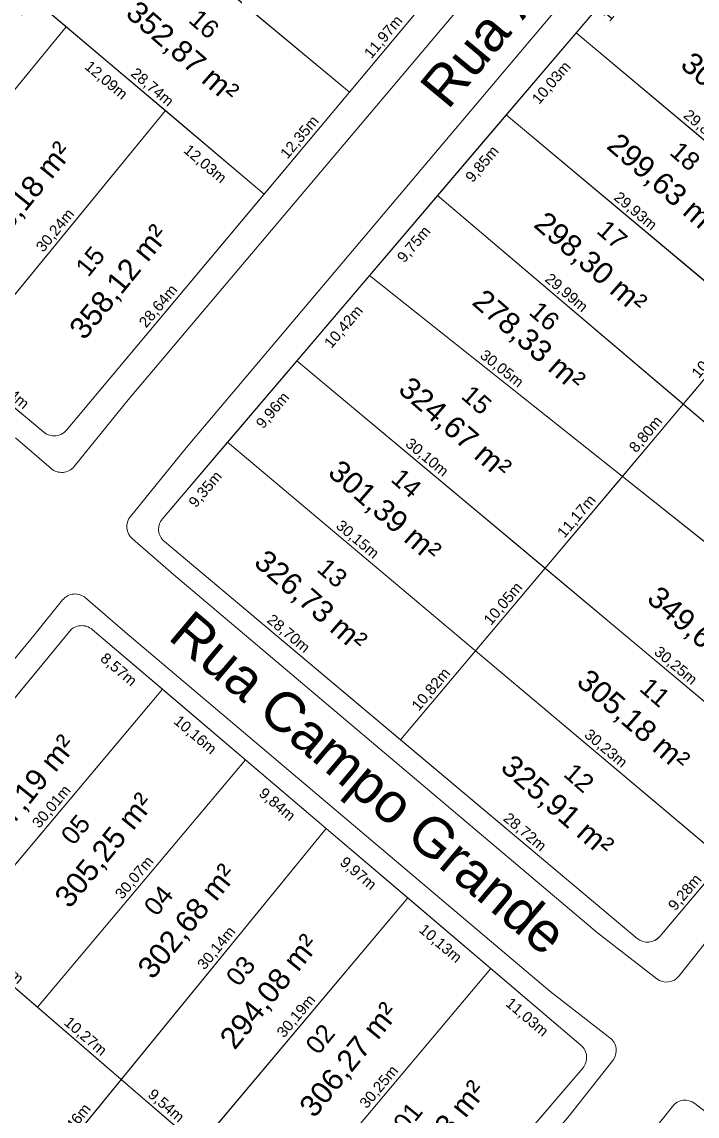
# Model space of a CAD drawing. Header units: metres. Extents: x 3808 to 8215, y 2374 to 6187.
# Drawn here: x 5480.2 to 5542.9, y 3519.5 to 3621.4 of the extents above; entities that cross this region are included whole.
import ezdxf

# ---------------------------------------------------------------- set-up
doc = ezdxf.new("R2010")
doc.units = ezdxf.units.M
for name, color, linetype in [('Areas Lotes', 1, 'Continuous'), ('Calçada', 8, 'Continuous'), ('COTAS', 7, 'Continuous'), ('Fluxo', 170, 'Continuous'), ('Lote', 7, 'Continuous'), ('Nome das Ruas', 7, 'Continuous'), ('Nº Lote', 7, 'Continuous'), ('quadras', 7, 'Continuous')]:
    doc.layers.add(name, color=color, linetype=linetype)
doc.styles.add('Arial', font='arial.ttf')
doc.dimstyles.new('Copy(2) of ISO-25', dxfattribs={"dimtxt": 1, "dimasz": 2.5, "dimexe": 1.25, "dimexo": 0.625, "dimgap": 0.2, "dimtad": 1, "dimtoh": 1, "dimlfac": 1, "dimzin": 1, "dimtxsty": 'Arial', "dimblk": 'NONE', "dimcen": 0, "dimse1": 1, "dimse2": 1, "dimsd1": 1, "dimsd2": 1, "dimclrt": 256, "dimaunit": 1, "dimadec": 3, "dimazin": 0, "dimtfac": 1, "dimtmove": 0, "dimatfit": 3, "dimldrblk": 'NONE', "dimfxl": 1, "dimtolj": 1, "dimtzin": 0, "dimarcsym": 0})

# ---------------------------------------------------------------- blocks, each defined once
blk = doc.blocks.new('*D8211')
at = {"layer": 'Defpoints', "color": 0, "linetype": 'Continuous', "transparency": 16777216}
for p in [(5493.4, 3573.02), (5515.38, 3554.55), (5515.38, 3554.55)]:
    blk.add_point(p, dxfattribs=at)
at = {"layer": 'COTAS', "linetype": 'Continuous', "lineweight": 5, "transparency": 16777216, "insert": (5504.91, 3564.4), "char_height": 1, "attachment_point": 5, "rotation": 319.9618, "style": 'Arial'}
blk.add_mtext('\\A1;28,70m', dxfattribs=at)
blk = doc.blocks.new('_None')
blk = doc.blocks.new('*D8212')
at = {"layer": 'Defpoints', "color": 0, "linetype": 'Continuous', "transparency": 16777216}
for p in [(5515.38, 3554.55), (5537.36, 3536.08), (5537.36, 3536.08)]:
    blk.add_point(p, dxfattribs=at)
at = {"layer": 'COTAS', "linetype": 'Continuous', "lineweight": 5, "transparency": 16777216, "insert": (5526.89, 3545.93), "char_height": 1, "attachment_point": 5, "rotation": 319.9618, "style": 'Arial'}
blk.add_mtext('\\A1;28,72m', dxfattribs=at)
blk = doc.blocks.new('*D8213')
at = {"layer": 'Defpoints', "color": 0, "linetype": 'Continuous', "transparency": 16777216}
for p in [(5545.46, 3543.35), (5545.46, 3543.35), (5539.48, 3536.26)]:
    blk.add_point(p, dxfattribs=at)
at = {"layer": 'COTAS', "linetype": 'Continuous', "lineweight": 5, "transparency": 16777216, "insert": (5541.86, 3540.32), "char_height": 1, "attachment_point": 5, "rotation": 49.8242, "style": 'Arial'}
blk.add_mtext('\\A1;9,28m', dxfattribs=at)
blk = doc.blocks.new('*D8225')
at = {"layer": 'Defpoints', "color": 0, "linetype": 'Continuous', "transparency": 16777216}
for p in [(5522.34, 3562.83), (5522.34, 3562.83), (5515.38, 3554.55)]:
    blk.add_point(p, dxfattribs=at)
at = {"layer": 'COTAS', "linetype": 'Continuous', "lineweight": 5, "transparency": 16777216, "insert": (5518.25, 3559.21), "char_height": 1, "attachment_point": 5, "rotation": 49.9388, "style": 'Arial'}
blk.add_mtext('\\A1;10,82m', dxfattribs=at)
blk = doc.blocks.new('*D8226')
at = {"layer": 'Defpoints', "color": 0, "linetype": 'Continuous', "transparency": 16777216}
for p in [(5528.81, 3570.52), (5528.81, 3570.52), (5522.34, 3562.83)]:
    blk.add_point(p, dxfattribs=at)
at = {"layer": 'COTAS', "linetype": 'Continuous', "lineweight": 5, "transparency": 16777216, "insert": (5524.96, 3567.19), "char_height": 1, "attachment_point": 5, "rotation": 49.9388, "style": 'Arial'}
blk.add_mtext('\\A1;10,05m', dxfattribs=at)
blk = doc.blocks.new('*D8227')
at = {"layer": 'Defpoints', "color": 0, "linetype": 'Continuous', "transparency": 16777216}
for p in [(5536, 3579.08), (5536, 3579.08), (5528.81, 3570.52)]:
    blk.add_point(p, dxfattribs=at)
at = {"layer": 'COTAS', "linetype": 'Continuous', "lineweight": 5, "transparency": 16777216, "insert": (5531.79, 3575.32), "char_height": 1, "attachment_point": 5, "rotation": 49.9388, "style": 'Arial'}
blk.add_mtext('\\A1;11,17m', dxfattribs=at)
blk = doc.blocks.new('*D8228')
at = {"layer": 'Defpoints', "color": 0, "linetype": 'Continuous', "transparency": 16777216}
for p in [(5541.67, 3585.81), (5541.67, 3585.81), (5536, 3579.08)]:
    blk.add_point(p, dxfattribs=at)
at = {"layer": 'COTAS', "linetype": 'Continuous', "lineweight": 5, "transparency": 16777216, "insert": (5538.22, 3582.96), "char_height": 1, "attachment_point": 5, "rotation": 49.9388, "style": 'Arial'}
blk.add_mtext('\\A1;8,80m', dxfattribs=at)
blk = doc.blocks.new('*D8229')
at = {"layer": 'Defpoints', "color": 0, "linetype": 'Continuous', "transparency": 16777216}
for p in [(5548.14, 3593.51), (5548.14, 3593.51), (5541.67, 3585.81)]:
    blk.add_point(p, dxfattribs=at)
at = {"layer": 'COTAS', "linetype": 'Continuous', "lineweight": 5, "transparency": 16777216, "insert": (5544.29, 3590.18), "char_height": 1, "attachment_point": 5, "rotation": 49.9388, "style": 'Arial'}
blk.add_mtext('\\A1;10,06m', dxfattribs=at)
blk = doc.blocks.new('*D8237')
at = {"layer": 'Defpoints', "color": 0, "linetype": 'Continuous', "transparency": 16777216}
for p in [(5499.29, 3582.26), (5500.91, 3580.88), (5493.23, 3575.14)]:
    blk.add_point(p, dxfattribs=at)
at = {"layer": 'COTAS', "linetype": 'Continuous', "lineweight": 5, "transparency": 16777216, "insert": (5497.27, 3577.84), "char_height": 1, "attachment_point": 5, "rotation": 49.624, "style": 'Arial'}
blk.add_mtext('\\A1;9,35m', dxfattribs=at)
blk = doc.blocks.new('*D8238')
at = {"layer": 'Defpoints', "color": 0, "linetype": 'Continuous', "transparency": 16777216}
for p in [(5505.74, 3589.85), (5507.37, 3588.47), (5499.29, 3582.26)]:
    blk.add_point(p, dxfattribs=at)
at = {"layer": 'COTAS', "linetype": 'Continuous', "lineweight": 5, "transparency": 16777216, "insert": (5503.53, 3585.19), "char_height": 1, "attachment_point": 5, "rotation": 49.624, "style": 'Arial'}
blk.add_mtext('\\A1;9,96m', dxfattribs=at)
blk = doc.blocks.new('*D8239')
at = {"layer": 'Defpoints', "color": 0, "linetype": 'Continuous', "transparency": 16777216}
for p in [(5512.49, 3597.79), (5514.12, 3596.41), (5505.74, 3589.85)]:
    blk.add_point(p, dxfattribs=at)
at = {"layer": 'COTAS', "linetype": 'Continuous', "lineweight": 5, "transparency": 16777216, "insert": (5510.13, 3592.96), "char_height": 1, "attachment_point": 5, "rotation": 49.624, "style": 'Arial'}
blk.add_mtext('\\A1;10,42m', dxfattribs=at)
blk = doc.blocks.new('*D8240')
at = {"layer": 'Defpoints', "color": 0, "linetype": 'Continuous', "transparency": 16777216}
for p in [(5518.8, 3605.22), (5520.43, 3603.83), (5512.49, 3597.79)]:
    blk.add_point(p, dxfattribs=at)
at = {"layer": 'COTAS', "linetype": 'Continuous', "lineweight": 5, "transparency": 16777216, "insert": (5516.66, 3600.64), "char_height": 1, "attachment_point": 5, "rotation": 49.624, "style": 'Arial'}
blk.add_mtext('\\A1;9,75m', dxfattribs=at)
blk = doc.blocks.new('*D8241')
at = {"layer": 'Defpoints', "color": 0, "linetype": 'Continuous', "transparency": 16777216}
for p in [(5525.19, 3612.72), (5526.81, 3611.34), (5518.8, 3605.22)]:
    blk.add_point(p, dxfattribs=at)
at = {"layer": 'COTAS', "linetype": 'Continuous', "lineweight": 5, "transparency": 16777216, "insert": (5523.01, 3608.11), "char_height": 1, "attachment_point": 5, "rotation": 49.624, "style": 'Arial'}
blk.add_mtext('\\A1;9,85m', dxfattribs=at)
blk = doc.blocks.new('*D8242')
at = {"layer": 'Defpoints', "color": 0, "linetype": 'Continuous', "transparency": 16777216}
for p in [(5531.69, 3620.37), (5533.31, 3618.98), (5525.19, 3612.72)]:
    blk.add_point(p, dxfattribs=at)
at = {"layer": 'COTAS', "linetype": 'Continuous', "lineweight": 5, "transparency": 16777216, "insert": (5529.45, 3615.68), "char_height": 1, "attachment_point": 5, "rotation": 49.624, "style": 'Arial'}
blk.add_mtext('\\A1;10,03m', dxfattribs=at)
blk = doc.blocks.new('*D8243')
at = {"layer": 'Defpoints', "color": 0, "linetype": 'Continuous', "transparency": 16777216}
for p in [(5538.28, 3628.12), (5539.9, 3626.73), (5531.69, 3620.37)]:
    blk.add_point(p, dxfattribs=at)
at = {"layer": 'COTAS', "linetype": 'Continuous', "lineweight": 5, "transparency": 16777216, "insert": (5536, 3623.38), "char_height": 1, "attachment_point": 5, "rotation": 49.624, "style": 'Arial'}
blk.add_mtext('\\A1;10,17m', dxfattribs=at)
blk = doc.blocks.new('*D8249')
at = {"layer": 'Defpoints', "color": 0, "linetype": 'Continuous', "transparency": 16777216}
for p in [(5499.29, 3582.26), (5522.34, 3562.83), (5522.34, 3562.83)]:
    blk.add_point(p, dxfattribs=at)
at = {"layer": 'COTAS', "linetype": 'Continuous', "lineweight": 5, "transparency": 16777216, "insert": (5511.33, 3573.16), "char_height": 1, "attachment_point": 5, "rotation": 319.8817, "style": 'Arial'}
blk.add_mtext('\\A1;30,15m', dxfattribs=at)
blk = doc.blocks.new('*D8250')
at = {"layer": 'Defpoints', "color": 0, "linetype": 'Continuous', "transparency": 16777216}
for p in [(5522.34, 3562.83), (5545.46, 3543.35), (5545.46, 3543.35)]:
    blk.add_point(p, dxfattribs=at)
at = {"layer": 'COTAS', "linetype": 'Continuous', "lineweight": 5, "transparency": 16777216, "insert": (5534.42, 3553.71), "char_height": 1, "attachment_point": 5, "rotation": 319.8817, "style": 'Arial'}
blk.add_mtext('\\A1;30,23m', dxfattribs=at)
blk = doc.blocks.new('*D8251')
at = {"layer": 'Defpoints', "color": 0, "linetype": 'Continuous', "transparency": 16777216}
for p in [(5505.74, 3589.85), (5528.81, 3570.52), (5528.81, 3570.52)]:
    blk.add_point(p, dxfattribs=at)
at = {"layer": 'COTAS', "linetype": 'Continuous', "lineweight": 5, "transparency": 16777216, "insert": (5517.79, 3580.8), "char_height": 1, "attachment_point": 5, "rotation": 320.0449, "style": 'Arial'}
blk.add_mtext('\\A1;30,10m', dxfattribs=at)
blk = doc.blocks.new('*D8252')
at = {"layer": 'Defpoints', "color": 0, "linetype": 'Continuous', "transparency": 16777216}
for p in [(5528.81, 3570.52), (5552, 3551.1), (5552, 3551.1)]:
    blk.add_point(p, dxfattribs=at)
at = {"layer": 'COTAS', "linetype": 'Continuous', "lineweight": 5, "transparency": 16777216, "insert": (5540.92, 3561.42), "char_height": 1, "attachment_point": 5, "rotation": 320.0449, "style": 'Arial'}
blk.add_mtext('\\A1;30,25m', dxfattribs=at)
blk = doc.blocks.new('*D8253')
at = {"layer": 'Defpoints', "color": 0, "linetype": 'Continuous', "transparency": 16777216}
for p in [(5512.49, 3597.79), (5536, 3579.08), (5536, 3579.08)]:
    blk.add_point(p, dxfattribs=at)
at = {"layer": 'COTAS', "linetype": 'Continuous', "lineweight": 5, "transparency": 16777216, "insert": (5524.75, 3589.06), "char_height": 1, "attachment_point": 5, "rotation": 321.4815, "style": 'Arial'}
blk.add_mtext('\\A1;30,05m', dxfattribs=at)
blk = doc.blocks.new('*D8254')
at = {"layer": 'Defpoints', "color": 0, "linetype": 'Continuous', "transparency": 16777216}
for p in [(5536, 3579.08), (5559.7, 3560.21), (5559.7, 3560.21)]:
    blk.add_point(p, dxfattribs=at)
at = {"layer": 'COTAS', "linetype": 'Continuous', "lineweight": 5, "transparency": 16777216, "insert": (5548.35, 3570.27), "char_height": 1, "attachment_point": 5, "rotation": 321.4815, "style": 'Arial'}
blk.add_mtext('\\A1;30,29m', dxfattribs=at)
blk = doc.blocks.new('*D8255')
at = {"layer": 'Defpoints', "color": 0, "linetype": 'Continuous', "transparency": 16777216}
for p in [(5518.8, 3605.22), (5541.67, 3585.81), (5541.67, 3585.81)]:
    blk.add_point(p, dxfattribs=at)
at = {"layer": 'COTAS', "linetype": 'Continuous', "lineweight": 5, "transparency": 16777216, "insert": (5530.75, 3596.13), "char_height": 1, "attachment_point": 5, "rotation": 319.6793, "style": 'Arial'}
blk.add_mtext('\\A1;29,99m', dxfattribs=at)
blk = doc.blocks.new('*D8256')
at = {"layer": 'Defpoints', "color": 0, "linetype": 'Continuous', "transparency": 16777216}
for p in [(5541.67, 3585.81), (5564.76, 3566.21), (5564.76, 3566.21)]:
    blk.add_point(p, dxfattribs=at)
at = {"layer": 'COTAS', "linetype": 'Continuous', "lineweight": 5, "transparency": 16777216, "insert": (5553.73, 3576.62), "char_height": 1, "attachment_point": 5, "rotation": 319.6793, "style": 'Arial'}
blk.add_mtext('\\A1;30,29m', dxfattribs=at)
blk = doc.blocks.new('*D8257')
at = {"layer": 'Defpoints', "color": 0, "linetype": 'Continuous', "transparency": 16777216}
for p in [(5525.19, 3612.72), (5548.14, 3593.51), (5548.14, 3593.51)]:
    blk.add_point(p, dxfattribs=at)
at = {"layer": 'COTAS', "linetype": 'Continuous', "lineweight": 5, "transparency": 16777216, "insert": (5537.18, 3603.73), "char_height": 1, "attachment_point": 5, "rotation": 320.0752, "style": 'Arial'}
blk.add_mtext('\\A1;29,93m', dxfattribs=at)
blk = doc.blocks.new('*D8259')
at = {"layer": 'Defpoints', "color": 0, "linetype": 'Continuous', "transparency": 16777216}
for p in [(5531.69, 3620.37), (5554.58, 3601.17), (5554.58, 3601.17)]:
    blk.add_point(p, dxfattribs=at)
at = {"layer": 'COTAS', "linetype": 'Continuous', "lineweight": 5, "transparency": 16777216, "insert": (5543.65, 3611.38), "char_height": 1, "attachment_point": 5, "rotation": 320.0253, "style": 'Arial'}
blk.add_mtext('\\A1;29,88m', dxfattribs=at)
blk = doc.blocks.new('*D8261')
at = {"layer": 'Defpoints', "color": 0, "linetype": 'Continuous', "transparency": 16777216}
for p in [(5538.28, 3628.12), (5561.1, 3608.92), (5561.1, 3608.92)]:
    blk.add_point(p, dxfattribs=at)
at = {"layer": 'COTAS', "linetype": 'Continuous', "lineweight": 5, "transparency": 16777216, "insert": (5550.2, 3619.13), "char_height": 1, "attachment_point": 5, "rotation": 319.9346, "style": 'Arial'}
blk.add_mtext('\\A1;29,82m', dxfattribs=at)
blk = doc.blocks.new('*D8287')
at = {"layer": 'Defpoints', "color": 0, "linetype": 'Continuous', "transparency": 16777216}
for p in [(5474.34, 3589.74), (5482.21, 3583.19), (5482.21, 3583.19)]:
    blk.add_point(p, dxfattribs=at)
at = {"layer": 'COTAS', "linetype": 'Continuous', "lineweight": 5, "transparency": 16777216, "insert": (5478.78, 3587.08), "char_height": 1, "attachment_point": 5, "rotation": 320.2428, "style": 'Arial'}
blk.add_mtext('\\A1;10,24m', dxfattribs=at)
blk = doc.blocks.new('*D8300')
at = {"layer": 'Defpoints', "color": 0, "linetype": 'Continuous', "transparency": 16777216}
for p in [(5484.28, 3620.94), (5484.28, 3620.94), (5465.05, 3597.47)]:
    blk.add_point(p, dxfattribs=at)
at = {"layer": 'COTAS', "linetype": 'Continuous', "lineweight": 5, "transparency": 16777216, "insert": (5474.04, 3609.71), "char_height": 1, "attachment_point": 5, "rotation": 50.658, "style": 'Arial'}
blk.add_mtext('\\A1;30,35m', dxfattribs=at)
blk = doc.blocks.new('*D8301')
at = {"layer": 'Defpoints', "color": 0, "linetype": 'Continuous', "transparency": 16777216}
for p in [(5493.51, 3613.13), (5493.51, 3613.13), (5474.34, 3589.74)]:
    blk.add_point(p, dxfattribs=at)
at = {"layer": 'COTAS', "linetype": 'Continuous', "lineweight": 5, "transparency": 16777216, "insert": (5483.3, 3601.94), "char_height": 1, "attachment_point": 5, "rotation": 50.658, "style": 'Arial'}
blk.add_mtext('\\A1;30,24m', dxfattribs=at)
blk = doc.blocks.new('*D8302')
at = {"layer": 'Defpoints', "color": 0, "linetype": 'Continuous', "transparency": 16777216}
for p in [(5502.69, 3605.36), (5502.69, 3605.36), (5484.32, 3583.39)]:
    blk.add_point(p, dxfattribs=at)
at = {"layer": 'COTAS', "linetype": 'Continuous', "lineweight": 5, "transparency": 16777216, "insert": (5492.89, 3594.89), "char_height": 1, "attachment_point": 5, "rotation": 50.1026, "style": 'Arial'}
blk.add_mtext('\\A1;28,64m', dxfattribs=at)
blk = doc.blocks.new('*D8303')
at = {"layer": 'Defpoints', "color": 0, "linetype": 'Continuous', "transparency": 16777216}
for p in [(5510.61, 3614.84), (5510.61, 3614.84), (5502.69, 3605.36)]:
    blk.add_point(p, dxfattribs=at)
at = {"layer": 'COTAS', "linetype": 'Continuous', "lineweight": 5, "transparency": 16777216, "insert": (5506.03, 3610.61), "char_height": 1, "attachment_point": 5, "rotation": 50.1026, "style": 'Arial'}
blk.add_mtext('\\A1;12,35m', dxfattribs=at)
blk = doc.blocks.new('*D8304')
at = {"layer": 'Defpoints', "color": 0, "linetype": 'Continuous', "transparency": 16777216}
for p in [(5518.29, 3624.02), (5518.29, 3624.02), (5510.61, 3614.84)]:
    blk.add_point(p, dxfattribs=at)
at = {"layer": 'COTAS', "linetype": 'Continuous', "lineweight": 5, "transparency": 16777216, "insert": (5513.83, 3619.94), "char_height": 1, "attachment_point": 5, "rotation": 50.1026, "style": 'Arial'}
blk.add_mtext('\\A1;11,97m', dxfattribs=at)
blk = doc.blocks.new('*D8369')
at = {"layer": 'Defpoints', "color": 0, "linetype": 'Continuous', "transparency": 16777216}
for p in [(5475.04, 3628.76), (5484.28, 3620.94), (5482.81, 3619.21)]:
    blk.add_point(p, dxfattribs=at)
at = {"layer": 'COTAS', "linetype": 'Continuous', "lineweight": 5, "transparency": 16777216, "insert": (5478.71, 3623.73), "char_height": 1, "attachment_point": 5, "rotation": 319.7511, "style": 'Arial'}
blk.add_mtext('\\A1;12,11m', dxfattribs=at)
blk = doc.blocks.new('*D8370')
at = {"layer": 'Defpoints', "color": 0, "linetype": 'Continuous', "transparency": 16777216}
for p in [(5484.28, 3620.94), (5493.51, 3613.13), (5492.04, 3611.39)]:
    blk.add_point(p, dxfattribs=at)
at = {"layer": 'COTAS', "linetype": 'Continuous', "lineweight": 5, "transparency": 16777216, "insert": (5487.95, 3615.91), "char_height": 1, "attachment_point": 5, "rotation": 319.7511, "style": 'Arial'}
blk.add_mtext('\\A1;12,09m', dxfattribs=at)
blk = doc.blocks.new('*D8371')
at = {"layer": 'Defpoints', "color": 0, "linetype": 'Continuous', "transparency": 16777216}
for p in [(5493.51, 3613.13), (5502.69, 3605.36), (5501.22, 3603.62)]:
    blk.add_point(p, dxfattribs=at)
at = {"layer": 'COTAS', "linetype": 'Continuous', "lineweight": 5, "transparency": 16777216, "insert": (5497.15, 3608.12), "char_height": 1, "attachment_point": 5, "rotation": 319.7511, "style": 'Arial'}
blk.add_mtext('\\A1;12,03m', dxfattribs=at)
blk = doc.blocks.new('*D8373')
at = {"layer": 'Defpoints', "color": 0, "linetype": 'Continuous', "transparency": 16777216}
for p in [(5480.75, 3623.93), (5502.69, 3605.36), (5502.69, 3605.36)]:
    blk.add_point(p, dxfattribs=at)
at = {"layer": 'COTAS', "linetype": 'Continuous', "lineweight": 5, "transparency": 16777216, "insert": (5492.24, 3615.26), "char_height": 1, "attachment_point": 5, "rotation": 319.7511, "style": 'Arial'}
blk.add_mtext('\\A1;28,74m', dxfattribs=at)
blk = doc.blocks.new('*D8375')
at = {"layer": 'Defpoints', "color": 0, "linetype": 'Continuous', "transparency": 16777216}
for p in [(5488.45, 3633.33), (5510.61, 3614.84), (5510.61, 3614.84)]:
    blk.add_point(p, dxfattribs=at)
at = {"layer": 'COTAS', "linetype": 'Continuous', "lineweight": 5, "transparency": 16777216, "insert": (5500.04, 3624.7), "char_height": 1, "attachment_point": 5, "rotation": 320.1476, "style": 'Arial'}
blk.add_mtext('\\A1;28,86m', dxfattribs=at)
blk = doc.blocks.new('*D8653')
at = {"layer": 'Defpoints', "color": 0, "linetype": 'Continuous', "transparency": 16777216}
for p in [(5531.92, 3524.34), (5532.31, 3524), (5513.58, 3502.1)]:
    blk.add_point(p, dxfattribs=at)
at = {"layer": 'COTAS', "linetype": 'Continuous', "lineweight": 5, "transparency": 16777216, "insert": (5521.99, 3513.87), "char_height": 1, "attachment_point": 5, "rotation": 49.7111, "style": 'Arial'}
blk.add_mtext('\\A1;28,82m', dxfattribs=at)
blk = doc.blocks.new('*D8660')
at = {"layer": 'Defpoints', "color": 0, "linetype": 'Continuous', "transparency": 16777216}
for p in [(5484.57, 3564.64), (5486.37, 3563.16), (5466.52, 3542.68)]:
    blk.add_point(p, dxfattribs=at)
at = {"layer": 'COTAS', "linetype": 'Continuous', "lineweight": 5, "transparency": 16777216, "insert": (5476.73, 3552.68), "char_height": 1, "attachment_point": 5, "rotation": 50.5904, "style": 'Arial'}
blk.add_mtext('\\A1;28,43m', dxfattribs=at)
blk = doc.blocks.new('*D8661')
at = {"layer": 'Defpoints', "color": 0, "linetype": 'Continuous', "transparency": 16777216}
for p in [(5486.7, 3564.83), (5493.22, 3559.27), (5491.85, 3557.66)]:
    blk.add_point(p, dxfattribs=at)
at = {"layer": 'COTAS', "linetype": 'Continuous', "lineweight": 5, "transparency": 16777216, "insert": (5489.11, 3561.05), "char_height": 1, "attachment_point": 5, "rotation": 319.577, "style": 'Arial'}
blk.add_mtext('\\A1;8,57m', dxfattribs=at)
blk = doc.blocks.new('*D8662')
at = {"layer": 'Defpoints', "color": 0, "linetype": 'Continuous', "transparency": 16777216}
for p in [(5493.22, 3559.27), (5500.96, 3552.69), (5499.58, 3551.07)]:
    blk.add_point(p, dxfattribs=at)
at = {"layer": 'COTAS', "linetype": 'Continuous', "lineweight": 5, "transparency": 16777216, "insert": (5496.23, 3554.97), "char_height": 1, "attachment_point": 5, "rotation": 319.577, "style": 'Arial'}
blk.add_mtext('\\A1;10,16m', dxfattribs=at)
blk = doc.blocks.new('*D8663')
at = {"layer": 'Defpoints', "color": 0, "linetype": 'Continuous', "transparency": 16777216}
for p in [(5500.96, 3552.69), (5508.45, 3546.3), (5507.07, 3544.69)]:
    blk.add_point(p, dxfattribs=at)
at = {"layer": 'COTAS', "linetype": 'Continuous', "lineweight": 5, "transparency": 16777216, "insert": (5503.85, 3548.49), "char_height": 1, "attachment_point": 5, "rotation": 319.577, "style": 'Arial'}
blk.add_mtext('\\A1;9,84m', dxfattribs=at)
blk = doc.blocks.new('*D8664')
at = {"layer": 'Defpoints', "color": 0, "linetype": 'Continuous', "transparency": 16777216}
for p in [(5508.45, 3546.3), (5516.04, 3539.84), (5514.66, 3538.23)]:
    blk.add_point(p, dxfattribs=at)
at = {"layer": 'COTAS', "linetype": 'Continuous', "lineweight": 5, "transparency": 16777216, "insert": (5511.39, 3542.07), "char_height": 1, "attachment_point": 5, "rotation": 319.577, "style": 'Arial'}
blk.add_mtext('\\A1;9,97m', dxfattribs=at)
blk = doc.blocks.new('*D8665')
at = {"layer": 'Defpoints', "color": 0, "linetype": 'Continuous', "transparency": 16777216}
for p in [(5516.04, 3539.84), (5523.75, 3533.27), (5522.38, 3531.66)]:
    blk.add_point(p, dxfattribs=at)
at = {"layer": 'COTAS', "linetype": 'Continuous', "lineweight": 5, "transparency": 16777216, "insert": (5519.04, 3535.55), "char_height": 1, "attachment_point": 5, "rotation": 319.577, "style": 'Arial'}
blk.add_mtext('\\A1;10,13m', dxfattribs=at)
blk = doc.blocks.new('*D8666')
at = {"layer": 'Defpoints', "color": 0, "linetype": 'Continuous', "transparency": 16777216}
for p in [(5523.75, 3533.27), (5532.15, 3526.12), (5530.77, 3524.51)]:
    blk.add_point(p, dxfattribs=at)
at = {"layer": 'COTAS', "linetype": 'Continuous', "lineweight": 5, "transparency": 16777216, "insert": (5527.09, 3528.69), "char_height": 1, "attachment_point": 5, "rotation": 319.577, "style": 'Arial'}
blk.add_mtext('\\A1;11,03m', dxfattribs=at)
blk = doc.blocks.new('*D8683')
at = {"layer": 'Defpoints', "color": 0, "linetype": 'Continuous', "transparency": 16777216}
for p in [(5458.3, 3532.67), (5481.52, 3513.3), (5481.52, 3513.3)]:
    blk.add_point(p, dxfattribs=at)
at = {"layer": 'COTAS', "linetype": 'Continuous', "lineweight": 5, "transparency": 16777216, "insert": (5470.43, 3523.6), "char_height": 1, "attachment_point": 5, "rotation": 320.1594, "style": 'Arial'}
blk.add_mtext('\\A1;30,24m', dxfattribs=at)
blk = doc.blocks.new('*D8685')
at = {"layer": 'Defpoints', "color": 0, "linetype": 'Continuous', "transparency": 16777216}
for p in [(5466.52, 3542.68), (5489.39, 3522.95), (5487.96, 3521.29)]:
    blk.add_point(p, dxfattribs=at)
at = {"layer": 'COTAS', "linetype": 'Continuous', "lineweight": 5, "transparency": 16777216, "insert": (5477.04, 3531.75), "char_height": 1, "attachment_point": 5, "rotation": 319.2316, "style": 'Arial'}
blk.add_mtext('\\A1;30,20m', dxfattribs=at)
blk = doc.blocks.new('*D8686')
at = {"layer": 'Defpoints', "color": 0, "linetype": 'Continuous', "transparency": 16777216}
for p in [(5489.39, 3522.95), (5513.58, 3502.1), (5512.13, 3500.42)]:
    blk.add_point(p, dxfattribs=at)
at = {"layer": 'COTAS', "linetype": 'Continuous', "lineweight": 5, "transparency": 16777216, "insert": (5500.56, 3511.45), "char_height": 1, "attachment_point": 5, "rotation": 319.2316, "style": 'Arial'}
blk.add_mtext('\\A1;31,93m', dxfattribs=at)
blk = doc.blocks.new('*D8691')
at = {"layer": 'Defpoints', "color": 0, "linetype": 'Continuous', "transparency": 16777216}
for p in [(5489.39, 3522.95), (5489.39, 3522.95), (5481.52, 3513.3)]:
    blk.add_point(p, dxfattribs=at)
at = {"layer": 'COTAS', "linetype": 'Continuous', "lineweight": 5, "transparency": 16777216, "insert": (5484.84, 3518.64), "char_height": 1, "attachment_point": 5, "rotation": 50.7836, "style": 'Arial'}
blk.add_mtext('\\A1;12,46m', dxfattribs=at)
blk = doc.blocks.new('*D8694')
at = {"layer": 'Defpoints', "color": 0, "linetype": 'Continuous', "transparency": 16777216}
for p in [(5473.92, 3536.3), (5481.62, 3529.66), (5481.62, 3529.66)]:
    blk.add_point(p, dxfattribs=at)
at = {"layer": 'COTAS', "linetype": 'Continuous', "lineweight": 5, "transparency": 16777216, "insert": (5478.29, 3533.59), "char_height": 1, "attachment_point": 5, "rotation": 319.2316, "style": 'Arial'}
blk.add_mtext('\\A1;10,16m', dxfattribs=at)
blk = doc.blocks.new('*D8695')
at = {"layer": 'Defpoints', "color": 0, "linetype": 'Continuous', "transparency": 16777216}
for p in [(5481.62, 3529.66), (5489.39, 3522.95), (5489.39, 3522.95)]:
    blk.add_point(p, dxfattribs=at)
at = {"layer": 'COTAS', "linetype": 'Continuous', "lineweight": 5, "transparency": 16777216, "insert": (5486.03, 3526.91), "char_height": 1, "attachment_point": 5, "rotation": 319.2316, "style": 'Arial'}
blk.add_mtext('\\A1;10,27m', dxfattribs=at)
blk = doc.blocks.new('*D8696')
at = {"layer": 'Defpoints', "color": 0, "linetype": 'Continuous', "transparency": 16777216}
for p in [(5489.39, 3522.95), (5496.62, 3516.73), (5496.62, 3516.73)]:
    blk.add_point(p, dxfattribs=at)
at = {"layer": 'COTAS', "linetype": 'Continuous', "lineweight": 5, "transparency": 16777216, "insert": (5493.53, 3520.45), "char_height": 1, "attachment_point": 5, "rotation": 319.2316, "style": 'Arial'}
blk.add_mtext('\\A1;9,54m', dxfattribs=at)
blk = doc.blocks.new('*D8699')
at = {"layer": 'Defpoints', "color": 0, "linetype": 'Continuous', "transparency": 16777216}
for p in [(5493.22, 3559.27), (5493.22, 3559.27), (5473.92, 3536.3)]:
    blk.add_point(p, dxfattribs=at)
at = {"layer": 'COTAS', "linetype": 'Continuous', "lineweight": 5, "transparency": 16777216, "insert": (5482.96, 3548.3), "char_height": 1, "attachment_point": 5, "rotation": 49.9661, "style": 'Arial'}
blk.add_mtext('\\A1;30,01m', dxfattribs=at)
blk = doc.blocks.new('*D8700')
at = {"layer": 'Defpoints', "color": 0, "linetype": 'Continuous', "transparency": 16777216}
for p in [(5500.96, 3552.69), (5500.96, 3552.69), (5481.62, 3529.66)]:
    blk.add_point(p, dxfattribs=at)
at = {"layer": 'COTAS', "linetype": 'Continuous', "lineweight": 5, "transparency": 16777216, "insert": (5490.67, 3541.69), "char_height": 1, "attachment_point": 5, "rotation": 49.9661, "style": 'Arial'}
blk.add_mtext('\\A1;30,07m', dxfattribs=at)
blk = doc.blocks.new('*D8701')
at = {"layer": 'Defpoints', "color": 0, "linetype": 'Continuous', "transparency": 16777216}
for p in [(5508.45, 3546.3), (5508.45, 3546.3), (5489.39, 3522.95)]:
    blk.add_point(p, dxfattribs=at)
at = {"layer": 'COTAS', "linetype": 'Continuous', "lineweight": 5, "transparency": 16777216, "insert": (5498.3, 3535.14), "char_height": 1, "attachment_point": 5, "rotation": 50.7836, "style": 'Arial'}
blk.add_mtext('\\A1;30,14m', dxfattribs=at)
blk = doc.blocks.new('*D8702')
at = {"layer": 'Defpoints', "color": 0, "linetype": 'Continuous', "transparency": 16777216}
for p in [(5516.04, 3539.84), (5516.04, 3539.84), (5496.62, 3516.73)]:
    blk.add_point(p, dxfattribs=at)
at = {"layer": 'COTAS', "linetype": 'Continuous', "lineweight": 5, "transparency": 16777216, "insert": (5505.71, 3528.8), "char_height": 1, "attachment_point": 5, "rotation": 49.9661, "style": 'Arial'}
blk.add_mtext('\\A1;30,19m', dxfattribs=at)
blk = doc.blocks.new('*D8703')
at = {"layer": 'Defpoints', "color": 0, "linetype": 'Continuous', "transparency": 16777216}
for p in [(5523.75, 3533.27), (5523.75, 3533.27), (5504.29, 3510.11)]:
    blk.add_point(p, dxfattribs=at)
at = {"layer": 'COTAS', "linetype": 'Continuous', "lineweight": 5, "transparency": 16777216, "insert": (5513.41, 3522.21), "char_height": 1, "attachment_point": 5, "rotation": 49.9661, "style": 'Arial'}
blk.add_mtext('\\A1;30,25m', dxfattribs=at)

msp = doc.modelspace()

# ---------------------------------------------------------------- hatches: boundary and pattern name
at = {"layer": 'Fluxo', "lineweight": 5}
h = msp.add_hatch(dxfattribs=at)
h.set_pattern_fill('ANSI32', color=256, scale=0.15)
h.set_pattern_definition([(45, (-581.274, 256.0805), (-1.01027881, 1.01027881), []), (45, (-580.6005, 256.0805), (-1.01027881, 1.01027881), [])])
edge = h.paths.add_edge_path()
edge.add_arc((6409.322, 3934.822), 605.94, 215.558436, 220.888153)
edge.add_arc((6409.322, 3934.822), 601.94, 215.558436, 220.888153)
edge.add_line((5951.237, 3538.183), (5954.261, 3540.801))
edge.add_arc((10925.118, 7550.386), 6385.997, 217.3930198, 218.3872368)
edge.add_arc((10925.118, 7550.386), 6389.997, 217.3930198, 218.3872368)
edge.add_arc((8022.058, 5423.597), 2788.956, 216.17081, 218.897105)
edge.add_arc((8022.058, 5423.597), 2792.956, 216.17081, 218.897105)
edge.add_arc((6561.25, 4446.689), 1035.746, 216.369866, 220.234553)
edge.add_arc((6561.25, 4446.689), 1039.746, 216.369866, 220.234553)
edge.add_line((5727.223, 3832.546), (5655.544, 3923.802))
edge.add_line((5724.078, 3830.075), (5652.399, 3921.332))
edge.add_line((5655.674, 3923.617), (5438.849, 4274.969))
edge.add_line((5652.27, 3921.517), (5435.445, 4272.868))

# ---------------------------------------------------------------- linework, layer by layer
at = {"layer": 'Calçada', "linetype": 'Continuous', "lineweight": 5}
for p, q in [((5490.049, 3586.204), (5563.623, 3673.462)), ((5495.442, 3581.741), (5568.974, 3668.949)), ((5485.012, 3580.003), (5490.049, 3586.204)), ((5479.565, 3582.673), (5482.866, 3579.815)), ((5490.247, 3575.345), (5495.442, 3581.741)), ((5494.269, 3569.941), (5490.43, 3573.266)), ((5533.674, 3536.605), (5494.269, 3569.941)), ((5483.939, 3567.579), (5481.415, 3564.471)), ((5489.718, 3564.623), (5486.086, 3567.768)), ((5481.415, 3564.471), (5410.181, 3478.016)), ((5529.265, 3531.167), (5489.718, 3564.623)), ((5546.579, 3539.306), (5541.288, 3532.58)), ((5539.189, 3532.322), (5533.674, 3536.605)), ((5534.847, 3526.831), (5529.265, 3531.167)), ((5531.059, 3519.573), (5535.106, 3524.719)), ((5460.29, 3436.003), (5531.059, 3519.573))]:
    msp.add_line(p, q, dxfattribs=at)
at = {"layer": 'Calçada', "linetype": 'Continuous', "lineweight": 5, "flags": 128}
msp.add_lwpolyline([(5511.96, 3385.073, -0.4139916), (5509.847, 3384.896), (5505.476, 3388.589), (5466.13, 3421.62), (5462.136, 3424.962, -0.4141631), (5461.948, 3427.075), (5465.646, 3431.495), (5536.483, 3515.146), (5540.646, 3520.44, -0.4124189), (5542.745, 3520.697), (5547.132, 3517.291), (5585.234, 3485.507), (5589.975, 3481.314, -0.4123343), (5590.111, 3479.204), (5584.341, 3472.596), (5516.91, 3390.923), (5511.96, 3385.073)], format="xyb", dxfattribs=at)
at = {"layer": 'Calçada', "linetype": 'Continuous', "lineweight": 5}
for centre, start, end in [((5483.848, 3580.949), 229.11204, 320.91579), ((5491.412, 3574.4), 140.91579, 229.11204), ((5485.104, 3566.634), 49.11204, 140.91579), ((5540.109, 3533.507), 232.16626, 321.81496), ((5533.927, 3525.647), 321.81496, 52.16626)]:
    msp.add_arc(centre, 1.5, start, end, dxfattribs=at)
at = {"layer": 'Lote', "linetype": 'Continuous', "lineweight": 5}
for p, q in [((5510.61, 3614.835), (5465.229, 3652.716)), ((5457.506, 3643.608), (5502.688, 3605.36)), ((5465.045, 3597.472), (5484.283, 3620.94)), ((5552.331, 3603.058), (5531.687, 3620.366)), ((5474.338, 3589.741), (5493.51, 3613.129)), ((5525.187, 3612.723), (5571.39, 3574.058)), ((5564.764, 3566.211), (5518.804, 3605.216)), ((5552.692, 3598.923), (5515.38, 3554.552)), ((5512.491, 3597.791), (5559.701, 3560.214)), ((5552.002, 3551.095), (5505.739, 3589.852)), ((5499.286, 3582.263), (5545.464, 3543.353)), ((5473.92, 3536.297), (5493.223, 3559.275)), ((5481.616, 3529.661), (5500.959, 3552.686)), ((5475.682, 3506.151), (5508.45, 3546.305)), ((5466.522, 3542.675), (5513.579, 3502.102)), ((5496.617, 3516.727), (5516.037, 3539.843)), ((5504.293, 3510.109), (5523.752, 3533.271))]:
    msp.add_line(p, q, dxfattribs=at)
at = {"layer": 'Lote', "linetype": 'Continuous', "lineweight": 5, "flags": 128}
for points in [[(5494.239, 3640.389), (5488.453, 3633.33), (5510.61, 3614.835), (5518.288, 3624.019), (5498.35, 3640.771)], [(5556.473, 3603.419), (5561.099, 3608.921), (5538.276, 3628.115), (5531.687, 3620.366), (5552.331, 3603.058)], [(5552.331, 3603.058), (5531.687, 3620.366), (5525.187, 3612.723), (5548.142, 3593.513), (5552.692, 3598.923)]]:
    msp.add_lwpolyline(points, dxfattribs=at)
for points in [[(5488.453, 3633.33), (5480.749, 3623.932), (5502.688, 3605.36), (5510.61, 3614.835)], [(5455.738, 3605.214), (5465.045, 3597.472), (5484.283, 3620.94), (5475.042, 3628.763)], [(5465.045, 3597.472), (5474.338, 3589.741), (5493.51, 3613.129), (5484.283, 3620.94)], [(5525.187, 3612.723), (5518.804, 3605.216), (5541.667, 3585.813), (5548.142, 3593.513)], [(5536.003, 3579.077), (5541.667, 3585.813), (5518.804, 3605.216), (5512.491, 3597.791)], [(5512.491, 3597.791), (5505.739, 3589.852), (5528.811, 3570.524), (5536.003, 3579.077)], [(5564.764, 3566.211), (5571.39, 3574.058), (5548.142, 3593.513), (5541.667, 3585.813)], [(5522.344, 3562.834), (5528.811, 3570.524), (5505.739, 3589.852), (5499.286, 3582.263)], [(5541.667, 3585.813), (5536.003, 3579.077), (5559.701, 3560.214), (5564.764, 3566.211)], [(5528.811, 3570.524), (5552.002, 3551.095), (5559.701, 3560.214), (5536.003, 3579.077)], [(5545.464, 3543.353), (5552.002, 3551.095), (5528.811, 3570.524), (5522.344, 3562.834)], [(5473.92, 3536.297), (5481.616, 3529.661), (5500.959, 3552.686), (5493.223, 3559.275)], [(5481.616, 3529.661), (5489.395, 3522.954), (5508.45, 3546.305), (5500.959, 3552.686)], [(5489.395, 3522.954), (5496.617, 3516.727), (5516.037, 3539.843), (5508.45, 3546.305)], [(5481.52, 3513.304), (5489.395, 3522.954), (5466.522, 3542.675), (5458.304, 3532.674)], [(5496.617, 3516.727), (5504.293, 3510.109), (5523.752, 3533.271), (5516.037, 3539.843)], [(5505.818, 3493.03), (5513.579, 3502.102), (5489.395, 3522.954), (5481.52, 3513.304)]]:
    msp.add_lwpolyline(points, close=True, dxfattribs=at)
for points in [[(5474.338, 3589.741), (5482.207, 3583.195, 0.4134967), (5484.317, 3583.386), (5502.688, 3605.36), (5493.51, 3613.129)], [(5499.286, 3582.263), (5493.227, 3575.137, 0.4159419), (5493.404, 3573.017), (5515.38, 3554.552), (5522.344, 3562.834)], [(5493.223, 3559.275), (5486.702, 3564.829, 0.4194034), (5484.57, 3564.64), (5466.522, 3542.675), (5473.92, 3536.297)], [(5522.344, 3562.834), (5515.38, 3554.552), (5537.365, 3536.08, 0.4135101), (5539.476, 3536.261), (5545.464, 3543.353)], [(5532.313, 3524.005, 0.4148269), (5532.146, 3526.122), (5523.752, 3533.271), (5504.293, 3510.109), (5513.579, 3502.102)]]:
    msp.add_lwpolyline(points, format="xyb", close=True, dxfattribs=at)
at = {"layer": 'quadras', "linetype": 'Continuous', "lineweight": 5}
for p, q in [((5484.317, 3583.386), (5559.611, 3673.444)), ((5569.655, 3665.016), (5493.227, 3575.137)), ((5539.476, 3536.261), (5615.627, 3626.45)), ((5438.848, 3619.265), (5482.207, 3583.195)), ((5493.404, 3573.017), (5537.365, 3536.08)), ((5484.57, 3564.64), (5409.862, 3473.719)), ((5532.146, 3526.122), (5486.702, 3564.829)), ((5455.907, 3434.68), (5532.313, 3524.005))]:
    msp.add_line(p, q, dxfattribs=at)
for centre, start, end in [((5483.166, 3584.348), 230.24282, 320.10255), ((5494.369, 3574.165), 139.62396, 229.96184), ((5485.729, 3563.687), 49.57704, 140.59042), ((5538.33, 3537.228), 229.96184, 319.8242), ((5531.174, 3524.98), 319.45708, 49.57704)]:
    msp.add_arc(centre, 1.5, start, end, dxfattribs=at)

# ---------------------------------------------------------------- texts
at = {"layer": 'Areas Lotes', "color": 1, "lineweight": 5, "style": 'Arial'}
for s, rotation, p in [('352,87 m²', 318.90341, (5489.697, 3622.004)), ('302,94 m²', 318.90341, (5541.284, 3617.241)), ('299,63 m²', 318.90341, (5534.429, 3609.698)), ('366,18 m²', 50.94257, (5477.007, 3599.39)), ('298,30 m²', 318.90341, (5527.644, 3602.392)), ('358,12 m²', 50.94257, (5485.956, 3591.673)), ('278,33 m²', 318.90341, (5521.909, 3595.161)), ('324,67 m²', 318.90341, (5515.04, 3587.011)), ('301,39 m²', 318.90341, (5508.503, 3579.268)), ('326,73 m²', 318.90341, (5501.619, 3570.907)), ('349,69 m²', 318.90341, (5538.16, 3567.53)), ('305,18 m²', 318.90341, (5531.623, 3559.787)), ('297,19 m²', 50.94257, (5477.368, 3544.174)), ('325,91 m²', 318.90341, (5524.561, 3551.828)), ('305,25 m²', 50.94257, (5484.595, 3538.772)), ('302,68 m²', 50.94257, (5492.311, 3532.16)), ('294,08 m²', 50.94257, (5499.947, 3525.616)), ('306,27 m²', 50.94257, (5507.351, 3519.272)), ('374,93 m²', 50.94257, (5515.499, 3511.999))]:
    msp.add_text(s, height=2.0071, rotation=rotation, dxfattribs=at).set_placement(p)
at = {"layer": 'Nome das Ruas', "lineweight": 5, "style": 'Arial'}
for s, rotation, p in [('Rua Aracajú', 50.27315, (5519.769, 3613.124, 190.804)), ('Rua Campo Grande', 319.83476, (5493.628, 3564.008, 190.804))]:
    msp.add_text(s, height=3.68425, rotation=rotation, dxfattribs=at).set_placement(p)
at = {"layer": 'Nº Lote', "lineweight": 5, "style": 'Arial'}
for s, rotation, p in [('16', 318.90341, (5495.555, 3621.425, 1.156)), ('18', 318.90341, (5540.287, 3609.119, 1.156)), ('17', 318.90341, (5533.502, 3601.813, 1.156)), ('15', 50.94257, (5486.326, 3597.548, 1.156)), ('16', 318.90341, (5527.213, 3594.236, 1.156)), ('15', 318.90341, (5520.898, 3586.432, 1.156)), ('14', 318.90341, (5514.361, 3578.689, 1.156)), ('13', 318.90341, (5507.477, 3570.328, 1.156)), ('11', 318.90341, (5537.481, 3559.208, 1.156)), ('12', 318.90341, (5530.419, 3551.249, 1.156)), ('05', 50.94257, (5484.966, 3544.647, 1.156)), ('04', 50.94257, (5492.682, 3538.035, 1.156)), ('03', 50.94257, (5500.317, 3531.491, 1.156)), ('02', 50.94257, (5507.721, 3525.146, 1.156)), ('01', 50.94257, (5515.869, 3517.874, 1.156))]:
    msp.add_text(s, height=1.706, rotation=rotation, dxfattribs=at).set_placement(p)

# ---------------------------------------------------------------- dimensions: what is measured, and where the dimension line sits
at = {"layer": 'COTAS', "linetype": 'Continuous', "lineweight": 5}
for p1, p2, distance, picture, middle in [((5488.453, 3633.33), (5510.61, 3614.835), 0, '*D8375', (5500.045, 3624.698)), ((5538.276, 3628.115), (5561.099, 3608.921), 0, '*D8261', (5550.203, 3619.131)), ((5480.749, 3623.932), (5502.688, 3605.36), 0, '*D8373', (5492.236, 3615.257)), ((5465.045, 3597.472), (5484.283, 3620.94), 0, '*D8300', (5474.045, 3609.714)), ((5531.687, 3620.366), (5554.582, 3601.171), 0, '*D8259', (5543.649, 3611.382)), ((5474.338, 3589.741), (5493.51, 3613.129), 0, '*D8301', (5483.305, 3601.943)), ((5525.187, 3612.723), (5548.142, 3593.513), 0, '*D8257', (5537.179, 3603.732)), ((5484.317, 3583.386), (5502.688, 3605.36), 0, '*D8302', (5492.888, 3594.887)), ((5518.804, 3605.216), (5541.667, 3585.813), 0, '*D8255', (5530.754, 3596.125)), ((5512.491, 3597.791), (5536.003, 3579.077), 0, '*D8253', (5524.745, 3589.061)), ((5505.739, 3589.852), (5528.811, 3570.524), 0, '*D8251', (5517.789, 3580.802)), ((5541.667, 3585.813), (5564.764, 3566.211), 0, '*D8256', (5553.734, 3576.623)), ((5493.227, 3575.137), (5499.286, 3582.263), -2.134, '*D8237', (5497.272, 3577.836)), ((5499.286, 3582.263), (5522.344, 3562.834), 0, '*D8249', (5511.331, 3573.161)), ((5536.003, 3579.077), (5559.701, 3560.214), 0, '*D8254', (5548.35, 3570.272)), ((5493.404, 3573.017), (5515.38, 3554.552), 0, '*D8211', (5504.907, 3564.398)), ((5528.811, 3570.524), (5552.002, 3551.095), 0, '*D8252', (5540.921, 3561.424)), ((5486.702, 3564.829), (5493.223, 3559.275), -2.122, '*D8661', (5489.106, 3561.046)), ((5515.38, 3554.552), (5522.344, 3562.834), 0, '*D8225', (5518.249, 3559.209)), ((5522.344, 3562.834), (5545.464, 3543.353), 0, '*D8250', (5534.42, 3553.706)), ((5473.92, 3536.297), (5493.223, 3559.275), 0, '*D8699', (5482.958, 3548.301)), ((5515.38, 3554.552), (5537.365, 3536.08), 0, '*D8212', (5526.888, 3545.929)), ((5481.616, 3529.661), (5500.959, 3552.686), 0, '*D8700', (5490.674, 3541.689)), ((5489.395, 3522.954), (5508.45, 3546.305), 0, '*D8701', (5498.302, 3535.136)), ((5466.522, 3542.675), (5489.395, 3522.954), -2.201, '*D8685', (5477.045, 3531.755)), ((5539.476, 3536.261), (5545.464, 3543.353), 0, '*D8213', (5541.858, 3540.323)), ((5496.617, 3516.727), (5516.037, 3539.843), 0, '*D8702', (5505.714, 3528.8)), ((5458.304, 3532.674), (5481.52, 3513.304), 0, '*D8683', (5470.425, 3523.604)), ((5504.293, 3510.109), (5523.752, 3533.271), 0, '*D8703', (5513.409, 3522.205)), ((5489.395, 3522.954), (5513.579, 3502.102), -2.223, '*D8686', (5500.558, 3511.451))]:
    dim = msp.add_aligned_dim(p1=p1, p2=p2, distance=distance, dimstyle='Copy(2) of ISO-25', override={"dimpost": 'm'}, dxfattribs=at)
    dim.commit()
    dim.dimension.update_dxf_attribs({"geometry": picture, "text_midpoint": middle})
for base, p1, p2, angle, picture, middle in [((5482.814, 3619.206), (5475.042, 3628.763), (5484.283, 3620.94), 139.75107, '*D8369', (5478.711, 3623.728)), ((5539.902, 3626.733), (5531.687, 3620.366), (5538.276, 3628.115), 229.62396, '*D8243', (5535.997, 3623.377)), ((5518.288, 3624.019), (5510.61, 3614.835), (5518.288, 3624.019), 230.10255, '*D8304', (5513.835, 3619.941)), ((5492.041, 3611.395), (5484.283, 3620.94), (5493.51, 3613.129), 139.75107, '*D8370', (5487.945, 3615.911)), ((5533.312, 3618.983), (5525.187, 3612.723), (5531.687, 3620.366), 229.62396, '*D8242', (5529.453, 3615.681)), ((5510.61, 3614.835), (5502.688, 3605.36), (5510.61, 3614.835), 230.10255, '*D8303', (5506.035, 3610.611)), ((5501.2197, 3603.6249), (5493.5098, 3613.1294), (5502.6882, 3605.3596), 139.75107, '*D8371', (5497.148, 3608.1211)), ((5526.813, 3611.34), (5518.804, 3605.216), (5525.187, 3612.723), 229.62396, '*D8241', (5523.012, 3608.106)), ((5520.43, 3603.834), (5512.491, 3597.791), (5518.804, 3605.216), 229.62396, '*D8240', (5516.663, 3600.64)), ((5514.116, 3596.409), (5505.739, 3589.852), (5512.491, 3597.791), 229.62396, '*D8239', (5510.131, 3592.958)), ((5548.142, 3593.513), (5541.667, 3585.813), (5548.142, 3593.513), 229.9388, '*D8229', (5544.292, 3590.178)), ((5482.207, 3583.195), (5474.338, 3589.741), (5482.207, 3583.195), 140.24282, '*D8287', (5478.785, 3587.084)), ((5507.365, 3588.47), (5499.286, 3582.263), (5505.739, 3589.852), 229.62396, '*D8238', (5503.529, 3585.194)), ((5541.667, 3585.813), (5536.003, 3579.077), (5541.667, 3585.813), 229.9388, '*D8228', (5538.222, 3582.96)), ((5536.003, 3579.077), (5528.811, 3570.524), (5536.003, 3579.077), 229.9388, '*D8227', (5531.794, 3575.316)), ((5528.811, 3570.524), (5522.344, 3562.834), (5528.811, 3570.524), 229.9388, '*D8226', (5524.964, 3567.195)), ((5486.373, 3563.159), (5466.522, 3542.675), (5484.57, 3564.64), 230.59042, '*D8660', (5476.73, 3552.685)), ((5499.583, 3551.07), (5493.223, 3559.275), (5500.959, 3552.686), 139.57704, '*D8662', (5496.235, 3554.975)), ((5507.075, 3544.69), (5500.959, 3552.686), (5508.45, 3546.305), 139.57704, '*D8663', (5503.848, 3548.49)), ((5514.661, 3538.228), (5508.45, 3546.305), (5516.037, 3539.843), 139.57704, '*D8664', (5511.387, 3542.068)), ((5522.376, 3531.656), (5516.037, 3539.843), (5523.752, 3533.271), 139.57704, '*D8665', (5519.038, 3535.552)), ((5481.616, 3529.661), (5473.92, 3536.297), (5481.616, 3529.661), 139.23156, '*D8694', (5478.291, 3533.586)), ((5530.77, 3524.506), (5523.752, 3533.271), (5532.146, 3526.122), 139.57704, '*D8666', (5527.093, 3528.691)), ((5489.395, 3522.954), (5481.616, 3529.661), (5489.395, 3522.954), 139.23156, '*D8695', (5486.028, 3526.914)), ((5531.916, 3524.342), (5513.579, 3502.102), (5532.313, 3524.005), 229.71111, '*D8653', (5521.986, 3513.867)), ((5489.395, 3522.954), (5481.52, 3513.304), (5489.395, 3522.954), 230.78363, '*D8691', (5484.837, 3518.635)), ((5496.617, 3516.727), (5489.395, 3522.954), (5496.617, 3516.727), 139.23156, '*D8696', (5493.529, 3520.447))]:
    dim = msp.add_linear_dim(base=base, p1=p1, p2=p2, angle=angle, dimstyle='Copy(2) of ISO-25', override={"dimpost": 'm', "dimtmove": 1}, dxfattribs=at)
    dim.commit()
    dim.dimension.update_dxf_attribs({"geometry": picture, "text_midpoint": middle})

doc.saveas('drawing.dxf')
